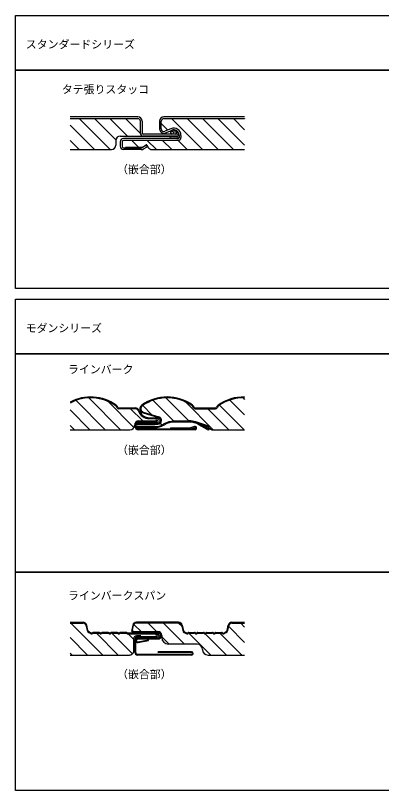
# Model space of a CAD drawing. Units: millimetres, scale not verified. Extents: x -841 to 841, y -594 to 594.
# Drawn here: x -298.9 to -131.2, y -97.1 to 257.9 of the extents above; entities that cross this region are included whole.
import ezdxf
from ezdxf.enums import TextEntityAlignment as Align

# ---------------------------------------------------------------- set-up
doc = ezdxf.new("R2010")
doc.units = ezdxf.units.MM
doc.header["$LTSCALE"] = 4
for name, color, linetype in [('0-1_USER1', 3, 'Continuous'), ('0-2_YKK_11', 7, 'Continuous'), ('0-3_YKK_13', 4, 'Continuous')]:
    doc.layers.add(name, color=color, linetype=linetype)
doc.styles.add('ＭＳ ゴシック', font='')
doc.styles.get('ＭＳ ゴシック').set_extended_font_data('MS Gothic')

msp = doc.modelspace()

# ---------------------------------------------------------------- linework, layer by layer
at = {"layer": '0-2_YKK_11'}
for points in [[(331.082, 232.934), (-298.918, 232.934), (-298.918, 257.934), (331.082, 257.934)], [(331.082, 132.934), (-298.918, 132.934), (-298.918, 232.934), (331.082, 232.934)], [(331.082, 102.934), (-298.918, 102.934), (-298.918, 127.934), (331.082, 127.934)], [(-298.918, 102.934), (331.082, 102.934), (331.082, 2.934), (-298.918, 2.934)], [(-298.918, 2.934), (331.082, 2.934), (331.082, -97.066), (-298.918, -97.066)]]:
    msp.add_lwpolyline(points, close=True, dxfattribs=at)
at = {"layer": '0-3_YKK_13'}
for p, q in [((-242.918, 211.517), (-273.918, 211.517)), ((-273.918, 210.717), (-242.918, 210.717)), ((-269.791, 210.717), (-255.591, 196.517)), ((-262.72, 210.717), (-252.909, 200.906)), ((-255.649, 210.717), (-247.649, 202.717)), ((-248.578, 210.717), (-241.707, 203.846)), ((-241.718, 204.017), (-241.718, 209.517)), ((-240.918, 209.517), (-240.918, 204.017)), ((-232.918, 209.517), (-232.918, 206.017)), ((-232.118, 206.017), (-232.118, 209.517)), ((-193.918, 211.517), (-230.918, 211.517)), ((-230.918, 210.717), (-193.918, 210.717)), ((-227.365, 210.717), (-213.165, 196.517)), ((-220.293, 210.717), (-206.093, 196.517)), ((-213.222, 210.717), (-199.022, 196.517)), ((-206.151, 210.717), (-193.918, 198.484)), ((-199.08, 210.717), (-193.918, 205.555)), ((-194.009, 210.717), (-193.918, 210.626)), ((-273.918, 207.773), (-262.662, 196.517)), ((-232.118, 208.399), (-229.166, 205.447)), ((-227.687, 206.063), (-230.457, 204.909)), ((-250.918, 202.717), (-227.718, 202.717)), ((-240.589, 202.728), (-240.578, 202.717)), ((-224.918, 202.717), (-240.418, 202.717)), ((-224.918, 203.517), (-240.415, 203.517)), ((-230.149, 204.171), (-227.38, 205.325)), ((-227.924, 202.579), (-224.935, 202.318)), ((-223.918, 203.017), (-223.918, 202.017)), ((-223.118, 203.017), (-223.118, 202.017)), ((-273.918, 200.702), (-269.733, 196.517)), ((-252.918, 200.717), (-252.918, 198.517)), ((-250.918, 200.017), (-250.918, 198.017)), ((-250.118, 200.017), (-250.118, 198.017)), ((-224.418, 201.517), (-249.418, 201.517)), ((-224.418, 200.717), (-249.418, 200.717)), ((-245.649, 200.717), (-242.449, 197.517)), ((-238.578, 200.717), (-234.378, 196.517)), ((-231.507, 200.717), (-227.307, 196.517)), ((-224.436, 200.717), (-220.236, 196.517)), ((-273.918, 196.517), (-254.918, 196.517)), ((-249.418, 197.317), (-241.318, 197.317)), ((-241.318, 196.517), (-249.418, 196.517)), ((-241.104, 197.517), (-248.518, 197.517)), ((-241.004, 197.544), (-239.018, 198.69)), ((-238.918, 198.517), (-240.718, 197.478)), ((-240.318, 196.785), (-238.518, 197.824)), ((-238.918, 198.517), (-238.518, 197.824)), ((-238.745, 198.617), (-238.11, 197.517)), ((-236.378, 196.517), (-193.918, 196.517)), ((-265.311, 82.78), (-250.731, 68.2)), ((-235.933, 81.686), (-226.345, 72.099)), ((-229.968, 82.792), (-219.46, 72.284)), ((-200.668, 81.777), (-193.918, 75.027)), ((-194.62, 82.799), (-193.918, 82.098)), ((-271.194, 81.592), (-257.802, 68.2)), ((-256.659, 81.199), (-244.689, 69.229)), ((-251.578, 78.2), (-244.117, 78.2)), ((-240.609, 79.291), (-236.406, 75.088)), ((-221.01, 80.905), (-208.305, 68.2)), ((-216.578, 78.2), (-207.258, 78.2)), ((-205.398, 79.436), (-194.163, 68.2)), ((-273.918, 77.245), (-264.873, 68.2)), ((-244.117, 77.8), (-251.578, 77.8)), ((-246.189, 77.8), (-240.589, 72.2)), ((-240.496, 75.906), (-233.342, 73.745)), ((-240.381, 76.289), (-233.226, 74.127)), ((-216.578, 77.8), (-207.258, 77.8)), ((-210.834, 77.8), (-201.234, 68.2)), ((-233.718, 71.2), (-242.918, 71.2)), ((-242.368, 72.2), (-238.527, 72.2)), ((-234.918, 72.1), (-242.368, 72.1)), ((-234.918, 71.7), (-242.368, 71.7)), ((-237.579, 73.7), (-234.918, 73.7)), ((-237.579, 73.3), (-234.918, 73.3)), ((-232.567, 71.249), (-231.701, 70.383)), ((-219.343, 72.1), (-226.176, 72.1)), ((-219.343, 71.7), (-226.176, 71.7)), ((-221.023, 72.284), (-219.343, 72.284)), ((-210.391, 69.754), (-216.223, 71.762)), ((-273.918, 70.174), (-271.944, 68.2)), ((-273.918, 68.2), (-246.463, 68.2)), ((-242.918, 70.8), (-233.718, 70.8)), ((-235.062, 69.6), (-242.918, 69.6)), ((-242.918, 69.2), (-235.062, 69.2)), ((-242.368, 68.6), (-216.668, 68.6)), ((-216.668, 68.2), (-242.368, 68.2)), ((-230.876, 70.841), (-231.262, 70.618)), ((-231.062, 70.272), (-230.676, 70.494)), ((-227.918, 69), (-218.724, 69)), ((-227.918, 69), (-227.918, 68.6)), ((-216.925, 69.655), (-218.724, 69)), ((-218.587, 68.624), (-216.788, 69.279)), ((-211.043, 68.301), (-214.843, 70.494)), ((-210.843, 68.647), (-214.643, 70.841)), ((-213.497, 70.717), (-213.627, 70.339)), ((-210.554, 69.281), (-213.627, 70.339)), ((-213.497, 70.717), (-210.424, 69.659)), ((-208.98, 68.2), (-193.918, 68.2)), ((-273.918, -20.016), (-267.953, -20.016)), ((-273.918, -20.366), (-267.953, -20.366)), ((-273.521, -20.366), (-258.871, -35.016)), ((-244.639, -20.964), (-241.236, -24.366)), ((-224.203, -20.016), (-243.517, -20.016)), ((-224.203, -20.016), (-243.517, -20.016)), ((-224.203, -20.366), (-243.517, -20.366)), ((-238.165, -20.366), (-234.165, -24.366)), ((-231.094, -20.366), (-221.444, -30.016)), ((-224.009, -20.38), (-222.86, -21.53)), ((-199.767, -20.016), (-193.918, -20.016)), ((-199.767, -20.366), (-193.918, -20.366)), ((-195.739, -20.366), (-193.918, -22.187)), ((-266.64, -21.403), (-266.059, -23.843)), ((-265.718, -23.762), (-266.299, -21.322)), ((-265.349, -24.738), (-264.224, -25.301)), ((-264.067, -24.988), (-265.193, -24.425)), ((-263.702, -24.77), (-263.96, -24.976)), ((-260.618, -24.616), (-263.265, -24.616)), ((-259.935, -24.966), (-260.181, -24.77)), ((-259.564, -24.77), (-259.81, -24.966)), ((-256.481, -24.616), (-259.127, -24.616)), ((-255.798, -24.966), (-256.044, -24.77)), ((-255.427, -24.77), (-255.673, -24.966)), ((-252.343, -24.616), (-254.99, -24.616)), ((-251.66, -24.966), (-251.906, -24.77)), ((-251.289, -24.77), (-251.535, -24.966)), ((-248.206, -24.616), (-250.852, -24.616)), ((-247.488, -24.994), (-247.769, -24.77)), ((-245.171, -21.322), (-245.686, -23.485)), ((-245.346, -23.566), (-244.831, -21.403)), ((-233.717, -24.366), (-244.713, -24.366)), ((-244.713, -24.716), (-233.717, -24.716)), ((-222.89, -21.403), (-222.309, -23.843)), ((-222.549, -21.322), (-221.968, -23.762)), ((-221.599, -24.738), (-220.474, -25.301)), ((-221.443, -24.425), (-220.317, -24.988)), ((-220.21, -24.976), (-219.952, -24.77)), ((-219.515, -24.616), (-216.868, -24.616)), ((-216.431, -24.77), (-216.185, -24.966)), ((-216.06, -24.966), (-215.814, -24.77)), ((-215.377, -24.616), (-212.731, -24.616)), ((-212.294, -24.77), (-212.048, -24.966)), ((-211.923, -24.966), (-211.677, -24.77)), ((-211.24, -24.616), (-208.593, -24.616)), ((-208.156, -24.77), (-207.91, -24.966)), ((-207.785, -24.966), (-207.539, -24.77)), ((-207.102, -24.616), (-204.456, -24.616)), ((-204.019, -24.77), (-203.76, -24.976)), ((-203.653, -24.988), (-202.528, -24.425)), ((-203.496, -25.301), (-202.371, -24.738)), ((-202.002, -23.762), (-201.421, -21.322)), ((-201.662, -23.843), (-201.081, -21.403)), ((-201.214, -21.962), (-193.918, -29.258)), ((-273.918, -27.04), (-265.942, -35.016)), ((-263.742, -25.249), (-263.483, -25.043)), ((-263.265, -24.966), (-260.618, -24.966)), ((-261.85, -24.966), (-251.8, -35.016)), ((-260.4, -25.043), (-260.154, -25.239)), ((-259.592, -25.239), (-259.346, -25.043)), ((-259.127, -24.966), (-256.481, -24.966)), ((-256.262, -25.043), (-256.016, -25.239)), ((-255.454, -25.239), (-255.208, -25.043)), ((-254.99, -24.966), (-252.343, -24.966)), ((-254.779, -24.966), (-245.312, -34.433)), ((-252.125, -25.043), (-251.879, -25.239)), ((-251.317, -25.239), (-251.071, -25.043)), ((-250.852, -24.966), (-248.206, -24.966)), ((-247.987, -25.043), (-247.706, -25.268)), ((-234.918, -25.016), (-247.425, -25.016)), ((-247.425, -25.366), (-234.918, -25.366)), ((-247.307, -25.366), (-244.724, -27.95)), ((-244.724, -33.016), (-244.724, -27.516)), ((-244.268, -28.016), (-244.268, -33.666)), ((-243.918, -28.016), (-243.918, -33.666)), ((-241.545, -26.246), (-243.454, -26.246)), ((-234.918, -26.666), (-242.918, -26.666)), ((-234.918, -27.016), (-242.918, -27.016)), ((-242.917, -27.316), (-233.717, -27.316)), ((-242.917, -27.666), (-233.717, -27.666)), ((-242.792, -28.954), (-238.037, -28.03)), ((-242.727, -29.298), (-237.97, -28.373)), ((-237.97, -28.373), (-238.037, -28.03)), ((-231.877, -26.016), (-231.877, -27.016)), ((-231.877, -26.655), (-228.515, -30.016)), ((-219.992, -25.249), (-219.733, -25.043)), ((-219.515, -24.966), (-216.868, -24.966)), ((-219.423, -24.966), (-209.373, -35.016)), ((-216.65, -25.043), (-216.404, -25.239)), ((-215.842, -25.239), (-215.596, -25.043)), ((-215.377, -24.966), (-212.731, -24.966)), ((-212.512, -25.043), (-212.266, -25.239)), ((-211.98, -25.338), (-202.302, -35.016)), ((-211.704, -25.239), (-211.458, -25.043)), ((-211.24, -24.966), (-208.593, -24.966)), ((-208.375, -25.043), (-208.129, -25.239)), ((-207.567, -25.239), (-207.321, -25.043)), ((-207.102, -24.966), (-204.456, -24.966)), ((-205.281, -24.966), (-195.231, -35.016)), ((-204.237, -25.043), (-203.979, -25.249)), ((-215.713, -30.016), (-228.877, -30.016)), ((-273.918, -34.111), (-273.013, -35.016)), ((-273.918, -35.016), (-246.724, -35.016)), ((-242.918, -34.666), (-218.255, -34.666)), ((-218.255, -35.016), (-242.918, -35.016)), ((-218.255, -33.516), (-233.505, -33.516)), ((-233.505, -33.866), (-233.505, -33.516)), ((-218.255, -33.866), (-233.505, -33.866)), ((-230.505, -33.866), (-230.505, -33.516)), ((-210.713, -35.016), (-193.918, -35.016))]:
    msp.add_line(p, q, dxfattribs=at)
msp.add_lwpolyline([(-225.005, 201.521), (-227.994, 201.782), (-227.924, 202.579)], dxfattribs=at)
for centre in [(-227.472, 203.938), (-227.152, 204.79), (-226.573, 203.838), (-226.508, 204.462), (-226.335, 205.012), (-225.727, 203.803), (-225.627, 204.612), (-233.876, 71.443), (-233.834, 73.388), (-233.576, 72.205), (-233.476, 72.915), (-233.067, 71.766), (-232.935, 73.288), (-232.767, 72.515), (-233.956, -25.052), (-233.92, -27.084), (-233.67, -26.322), (-233.57, -25.612), (-233.112, -26.761), (-233.057, -25.152), (-232.861, -26.012)]:
    msp.add_circle(centre, 0.1, dxfattribs=at)
for centre, radius, start, end in [((-242.918, 209.517), 2, 0, 90), ((-242.918, 209.517), 1.2, 0, 90), ((-230.918, 209.517), 2, 90, 180), ((-230.918, 209.517), 1.2, 90, 180), ((-230.918, 206.017), 2, 180, 292.61987), ((-230.918, 206.017), 1.2, 180, 292.61987), ((-226.418, 203.017), 3.3, 0, 112.61987), ((-250.918, 200.717), 2, 90, 180), ((-240.418, 204.017), 1.3, 180, 270), ((-240.418, 204.017), 0.5, 180, 270), ((-226.418, 204.017), 1.5, 359.99994, 180.00006), ((-227.418, 204.017), 0.5, 180.00006, 270), ((-226.418, 203.017), 2.5, 0, 112.61987), ((-225.418, 204.017), 0.5, 270, 359.99994), ((-224.918, 202.517), 1, 265, 90), ((-224.918, 202.517), 0.2, 265, 90), ((-249.418, 200.017), 1.5, 90, 180), ((-249.418, 200.017), 0.7, 90, 180), ((-224.418, 202.017), 0.5, 270, 0), ((-224.418, 202.017), 1.3, 270, 0), ((-254.918, 198.517), 2, 270, 0), ((-249.418, 198.017), 1.5, 180, 270), ((-249.418, 198.017), 0.7, 180, 270), ((-241.318, 198.517), 1.2, 270, 300), ((-241.318, 198.517), 2, 270, 300), ((-241.104, 197.717), 0.2, 270, 300), ((-238.918, 198.517), 0.2, 30, 120), ((-236.378, 198.517), 2, 210, 270), ((-264.418, 63.2), 20, 54.31467, 118.35935), ((-264.418, 63.2), 19.6, 54.31467, 118.99242), ((-229.418, 63.2), 20, 54.31467, 125.68533), ((-229.418, 63.2), 19.6, 54.31467, 125.68533), ((-194.418, 63.2), 20, 88.56746, 125.68533), ((-194.418, 63.2), 19.6, 88.53821, 125.68533), ((-253.918, 77.82), 1.6, 20.605, 54.31467), ((-253.918, 77.82), 2, 20.605, 54.31467), ((-251.578, 78.7), 0.9, 200.605, 270), ((-251.578, 78.7), 0.5, 200.605, 270), ((-244.117, 76.2), 2, 20.92483, 90), ((-239.918, 77.82), 2, 125.68533, 253.19137), ((-239.918, 77.82), 1.6, 125.68533, 253.19137), ((-218.918, 77.82), 1.6, 20.605, 54.31467), ((-218.918, 77.82), 2, 20.605, 54.31467), ((-216.578, 78.7), 0.9, 200.605, 270), ((-216.578, 78.7), 0.5, 200.605, 270), ((-207.258, 78.7), 0.5, 270, 339.395), ((-207.258, 78.7), 0.9, 270, 339.395), ((-204.918, 77.82), 2, 125.68533, 159.395), ((-204.918, 77.82), 1.6, 125.68533, 159.395), ((-244.117, 76.2), 1.6, 20.92483, 90), ((-237.579, 78.7), 5.4, 200.92483, 270), ((-237.579, 78.7), 5, 200.92483, 270), ((-242.368, 70.15), 2.05, 90, 178.6024), ((-242.368, 70.15), 1.95, 90, 270), ((-242.368, 70.15), 1.55, 90, 270), ((-242.918, 70.2), 1, 90, 270), ((-234.918, 72.7), 1, 270, 90), ((-234.918, 72.7), 0.6, 270, 90), ((-234.385, 71.625), 0.2, 116.38811, 232.69518), ((-233.718, 72.5), 1.3, 232.69518, 108.38017), ((-234.065, 73.544), 0.2, 108.38017, 224.68724), ((-233.718, 72.5), 1.7, 270, 73.19137), ((-233.718, 72.5), 1.3, 270, 73.19137), ((-233.718, 72.5), 1.3, 270, 73.19137), ((-226.176, 62.7), 9.4, 90, 120), ((-226.176, 62.7), 9, 90, 120), ((-219.343, 62.7), 9.584, 71, 90), ((-219.343, 62.7), 9.4, 60, 90), ((-219.343, 62.7), 9, 60, 90), ((-246.467, 70.25), 2.05, 270, 358.6024), ((-242.918, 70.2), 0.6, 90, 270), ((-235.062, 77.2), 7.6, 270, 300), ((-235.062, 77.2), 8, 270, 300), ((-218.724, 69), 0.4, 270, 290), ((-216.668, 68.95), 0.75, 270, 110), ((-216.668, 68.95), 0.35, 270, 110), ((-210.668, 68.95), 0.75, 240, 71), ((-210.668, 68.95), 0.35, 240, 71), ((-210.668, 68.95), 0.85, 3.37229, 71), ((-208.971, 69.05), 0.85, 183.37229, 270), ((-267.953, -21.716), 1.7, 13.3925, 90), ((-267.953, -21.716), 1.35, 13.3925, 90), ((-243.517, -21.716), 1.7, 90, 166.6075), ((-243.517, -21.716), 1.35, 90, 166.6075), ((-224.203, -21.716), 1.7, 13.3925, 90), ((-224.203, -21.716), 1.35, 13.3925, 90), ((-199.767, -21.716), 1.7, 90, 166.6075), ((-199.767, -21.716), 1.35, 90, 166.6075), ((-264.746, -23.53), 1.35, 193.3925, 243.43495), ((-264.746, -23.53), 1, 193.3925, 243.43495), ((-263.265, -25.316), 0.7, 90, 128.65981), ((-260.618, -25.316), 0.7, 51.34019, 90), ((-259.127, -25.316), 0.7, 90, 128.65981), ((-256.481, -25.316), 0.7, 51.34019, 90), ((-254.99, -25.316), 0.7, 90, 128.65981), ((-252.343, -25.316), 0.7, 51.34019, 90), ((-250.852, -25.316), 0.7, 90, 128.65981), ((-248.206, -25.316), 0.7, 51.34019, 90), ((-244.713, -23.716), 1, 166.6075, 270), ((-244.713, -23.716), 0.65, 166.6075, 270), ((-233.717, -26.016), 1.3, 242.67403, 117.32605), ((-233.717, -26.016), 1.84, 0, 90), ((-233.717, -26.016), 1.65, 0.00002, 90.00002), ((-233.717, -26.016), 1.3, 0, 90), ((-220.996, -23.53), 1.35, 193.3925, 243.43495), ((-220.996, -23.53), 1, 193.3925, 243.43495), ((-219.515, -25.316), 0.7, 90, 128.65981), ((-216.868, -25.316), 0.7, 51.34019, 90), ((-215.377, -25.316), 0.7, 90, 128.65981), ((-212.731, -25.316), 0.7, 51.34019, 90), ((-211.24, -25.316), 0.7, 90, 128.65981), ((-208.593, -25.316), 0.7, 51.34019, 90), ((-207.102, -25.316), 0.7, 90, 128.65981), ((-204.456, -25.316), 0.7, 51.34019, 90), ((-202.975, -23.53), 1, 296.56505, 346.6075), ((-202.975, -23.53), 1.35, 296.56505, 346.6075), ((-264.023, -24.898), 0.45, 243.43495, 308.65981), ((-264.023, -24.898), 0.1, 243.43495, 308.65981), ((-263.265, -25.316), 0.35, 90, 128.65981), ((-260.618, -25.316), 0.35, 51.34019, 90), ((-259.873, -24.888), 0.45, 231.34019, 308.65981), ((-259.873, -24.888), 0.1, 231.34019, 308.65981), ((-259.127, -25.316), 0.35, 90, 128.65981), ((-256.481, -25.316), 0.35, 51.34019, 90), ((-255.735, -24.888), 0.45, 231.34019, 308.65981), ((-255.735, -24.888), 0.1, 231.34019, 308.65981), ((-254.99, -25.316), 0.35, 90, 128.65981), ((-252.343, -25.316), 0.35, 51.34019, 90), ((-251.598, -24.888), 0.45, 231.34019, 308.65981), ((-251.598, -24.888), 0.1, 231.34019, 308.65981), ((-250.852, -25.316), 0.35, 90, 128.65981), ((-248.206, -25.316), 0.35, 51.34019, 90), ((-247.425, -24.916), 0.45, 231.34019, 270), ((-247.425, -24.916), 0.1, 231.34019, 270), ((-243.454, -27.516), 1.27, 90, 180.00001), ((-242.918, -28.016), 1.35, 90, 180), ((-242.918, -28.016), 1, 90, 180), ((-242.917, -28.316), 1, 90, 180), ((-242.917, -28.316), 1, 180, 281.05253), ((-242.917, -28.316), 0.65, 90, 180), ((-242.917, -28.316), 0.65, 180, 281.05253), ((-234.918, -26.016), 1, 0, 90), ((-234.918, -26.016), 0.65, 0, 90), ((-234.918, -26.016), 1, 270, 0), ((-234.918, -26.016), 0.65, 270, 0), ((-234.222, -25.039), 0.2, 117.32605, 234.52563), ((-234.222, -26.993), 0.2, 125.47444, 242.67403), ((-233.717, -26.016), 1.3, 270, 0), ((-233.717, -26.016), 1.65, 270, 0), ((-228.877, -27.016), 3, 180, 270), ((-220.273, -24.898), 0.45, 243.43495, 308.65981), ((-220.273, -24.898), 0.1, 243.43495, 308.65981), ((-219.515, -25.316), 0.35, 90, 128.65981), ((-216.868, -25.316), 0.35, 51.34019, 90), ((-216.123, -24.888), 0.45, 231.34019, 308.65981), ((-216.123, -24.888), 0.1, 231.34019, 308.65981), ((-215.377, -25.316), 0.35, 90, 128.65981), ((-212.731, -25.316), 0.35, 51.34019, 90), ((-211.985, -24.888), 0.45, 231.34019, 308.65981), ((-211.985, -24.888), 0.1, 231.34019, 308.65981), ((-211.24, -25.316), 0.35, 90, 128.65981), ((-208.593, -25.316), 0.35, 51.34019, 90), ((-207.848, -24.888), 0.45, 231.34019, 308.65981), ((-207.848, -24.888), 0.1, 231.34019, 308.65981), ((-207.102, -25.316), 0.35, 90, 128.65981), ((-204.456, -25.316), 0.35, 51.34019, 90), ((-203.698, -24.898), 0.45, 231.34019, 296.56505), ((-203.698, -24.898), 0.1, 231.34019, 296.56505), ((-215.713, -32.516), 2.5, 0, 90), ((-246.724, -33.016), 2, 270, 0.00001), ((-242.918, -33.666), 1.35, 180, 270), ((-242.918, -33.666), 1, 180, 270), ((-218.255, -34.266), 0.75, 270, 90), ((-218.255, -34.266), 0.4, 270, 90), ((-210.713, -32.516), 2.5, 180, 270)]:
    msp.add_arc(centre, radius, start, end, dxfattribs=at)

# ---------------------------------------------------------------- texts
at = {"layer": '0-1_USER1', "style": 'ＭＳ ゴシック'}
for s, p in [('スタンダードシリーズ', (-294.202, 241.769)), ('タテ張りスタッコ', (-277.71, 221.143)), ('（嵌合部）', (-252.397, 184.51)), ('モダンシリーズ', (-294.287, 111.769)), ('ラインバーク', (-274.875, 92.883)), ('（嵌合部）', (-252.397, 55.943)), ('ラインバークスパン', (-274.875, -10.722)), ('（嵌合部）', (-252.397, -46.758))]:
    msp.add_text(s, height=3.666, dxfattribs=at).set_placement(p, align=Align.BOTTOM_LEFT)

doc.saveas('drawing.dxf')
